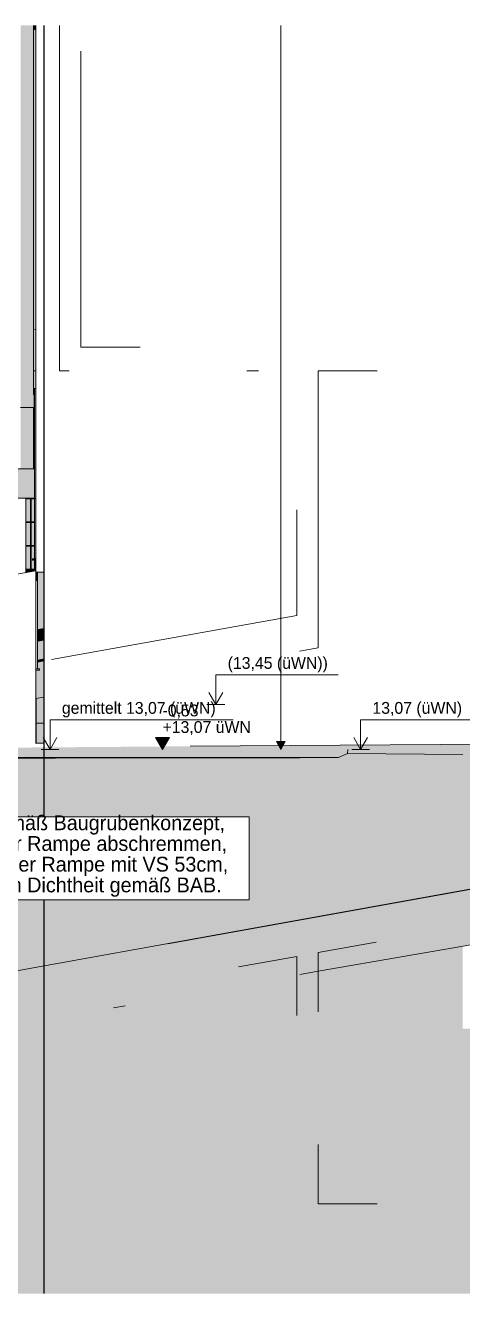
# Model space of a CAD drawing. Header units: metres. Extents: x -14 to 130, y -38 to 4.
# Drawn here: x 111.55 to 115.25, y -37.11 to -26.4 of the extents above; entities that cross this region are included whole.
import ezdxf

# ---------------------------------------------------------------- set-up
doc = ezdxf.new("R2010")
doc.units = ezdxf.units.M
doc.header["$MEASUREMENT"] = 0
doc.set_wipeout_variables(frame=1)
doc.linetypes.add('Schnittlinie', pattern=[0.006, 0.003, -0.0015, 0, -0.0015])
doc.linetypes.add('Wipeout_Contour', pattern=[1, 0, -1])
for name, color, linetype in [('A-Ost_Ansicht Ost PP_2_110 Wand Aussen', 7, 'Continuous'), ('A-Ost_Ansicht Ost PP_2_140 Brüstung', 7, 'Continuous'), ('A-Ost_Ansicht Ost PP_2_140 Geländer transparent', 7, 'Continuous'), ('A-Ost_Ansicht Ost PP_2_210 Decke', 7, 'Continuous'), ('A-Ost_Ansicht Ost PP_2_221 Bodenaufbau - Terrassenbelag', 7, 'Continuous'), ('A-Ost_Ansicht Ost PP_2_240 Unterdämmung', 7, 'Continuous'), ('A-Ost_Ansicht Ost PP_2_330 Dachaufbau', 7, 'Continuous'), ('A-Ost_Ansicht Ost PP_2_420 Rampe', 7, 'Continuous'), ('A-Ost_Ansicht Ost PP_2_611 Entwässerung', 7, 'Continuous'), ('A-Ost_Ansicht Ost PP_2_710 Gelände', 7, 'Continuous'), ('A-Ost_Ansicht Ost PP_2_717 Außen Ausstattung', 7, 'Continuous'), ('A-Ost_Ansicht Ost PP_2_844 Umriss 2D', 7, 'Continuous'), ('A-Ost_Ansicht Ost PP_2_870 Dokumentation allgemein', 7, 'Continuous'), ('A-Ost_Ansicht Ost PP_2_910 Allgemein Bemaßung.x', 7, 'Continuous'), ('A-Ost_Ansicht Ost PP_2_Neubau_840 Baulinien', 7, 'Continuous'), ('A-Ost_Ansicht Ost PP_2_Neubau_844 Umriss 2D', 7, 'Continuous')]:
    doc.layers.add(name, color=color, linetype=linetype)
doc.styles.add('ERSTELLTER_STIL_5', font='')
doc.styles.get('ERSTELLTER_STIL_5').set_extended_font_data('Eurostile')
doc.linetypes.add('GAS', pattern='A,0,[1,415_260415_PP_VA_1_2 -1 KG1.Shx,S=0.186508,R=0,X=0,Y=0],-26.5,0', length=26.5)

msp = doc.modelspace()

# ---------------------------------------------------------------- hatches: boundary and pattern name
at = {"layer": 'A-Ost_Ansicht Ost PP_2_110 Wand Aussen', "linetype": 'Continuous', "lineweight": 0, "true_color": 0x000000}
for points in [[(111.643, -31.005), (111.643, -31.017), (111.643, -31.005)], [(111.644, -31.017), (111.644, -31.091)], [(111.713, -31.017), (111.657, -31.017), (111.657, -31.502), (111.713, -31.492)], [(111.644, -31.844), (111.644, -31.887), (111.644, -32.463), (111.646, -32.463), (111.646, -32.084), (111.644, -32.084), (111.644, -31.844)], [(111.646, -32.084), (111.646, -32.294), (111.649, -32.294), (111.649, -32.083)], [(111.649, -32.083), (111.649, -32.294), (111.713, -32.294), (111.713, -32.072)], [(111.646, -32.463), (111.713, -32.463), (111.713, -32.294), (111.646, -32.294)]]:
    msp.add_hatch(color=18, dxfattribs=at).paths.add_polyline_path(points)
at = {"layer": 'A-Ost_Ansicht Ost PP_2_140 Brüstung', "linetype": 'Continuous', "lineweight": 0, "true_color": 0x000000}
for points in [[(111.644, -26.434), (111.644, -26.396), (111.624, -26.396), (111.624, -26.434)], [(111.624, -29.314), (111.644, -29.314), (111.644, -26.434), (111.624, -26.434)], [(111.632, -30.144), (109.644, -30.144), (109.644, -30.391), (111.632, -30.391)], [(111.558, -30.591), (111.597, -30.591), (111.597, -30.396), (111.558, -30.396)], [(111.632, -30.396), (111.602, -30.396), (111.602, -30.591), (111.632, -30.591)], [(111.597, -30.596), (111.558, -30.596), (111.558, -30.791), (111.597, -30.791)], [(111.602, -30.596), (111.602, -30.791), (111.632, -30.791), (111.632, -30.596)], [(111.597, -30.796), (111.558, -30.796), (111.558, -30.991), (111.597, -30.991)], [(111.602, -30.991), (111.632, -30.991), (111.632, -30.914), (111.614, -30.914), (111.614, -30.904), (111.632, -30.904), (111.632, -30.796), (111.602, -30.796)], [(111.558, -30.996), (111.558, -31.021), (111.597, -31.014), (111.597, -30.996)], [(111.602, -31.013), (111.632, -31.007), (111.632, -30.996), (111.602, -30.996)]]:
    msp.add_hatch(color=18, dxfattribs=at).paths.add_polyline_path(points)
at = {"layer": 'A-Ost_Ansicht Ost PP_2_140 Geländer transparent', "linetype": 'Continuous', "lineweight": 0, "true_color": 0x000000}
for points in [[(111.624, -29.464), (111.624, -29.514), (111.632, -29.514), (111.632, -29.464)], [(111.632, -29.624), (111.624, -29.624), (111.624, -30.144), (111.632, -30.144)]]:
    msp.add_hatch(color=18, dxfattribs=at).paths.add_polyline_path(points)
at = {"layer": 'A-Ost_Ansicht Ost PP_2_221 Bodenaufbau - Terrassenbelag', "linetype": 'Continuous', "lineweight": 0, "true_color": 0x000000}
msp.add_hatch(color=18, dxfattribs=at).paths.add_polyline_path([(111.657, -31.503), (111.713, -31.493), (111.657, -31.502)])
msp.add_hatch(color=18, dxfattribs=at).paths.add_polyline_path([(111.657, -31.503), (111.713, -31.493), (111.657, -31.502)])
at = {"layer": 'A-Ost_Ansicht Ost PP_2_240 Unterdämmung', "linetype": 'Continuous', "lineweight": 0, "true_color": 0x000000}
msp.add_hatch(color=18, dxfattribs=at).paths.add_polyline_path([(111.643, -29.314), (111.624, -29.314), (111.624, -29.464), (111.643, -29.464)])
at = {"layer": 'A-Ost_Ansicht Ost PP_2_330 Dachaufbau', "linetype": 'Continuous', "lineweight": 0, "true_color": 0x000000}
for points in [[(111.657, -31.503), (111.657, -31.604), (111.713, -31.594), (111.713, -31.493)], [(111.657, -31.604), (111.657, -31.757), (111.713, -31.747), (111.713, -31.594)], [(111.657, -31.757), (111.657, -31.772), (111.713, -31.762), (111.713, -31.747)], [(111.657, -31.772), (111.657, -31.777), (111.713, -31.767), (111.713, -31.762)]]:
    msp.add_hatch(color=18, dxfattribs=at).paths.add_polyline_path(points)
at = {"layer": 'A-Ost_Ansicht Ost PP_2_420 Rampe', "linetype": 'Continuous', "lineweight": 0, "true_color": 0x000000}
msp.add_hatch(color=18, dxfattribs=at).paths.add_polyline_path([(111.674, -31.844), (111.644, -31.844), (111.644, -32.084), (111.713, -32.072), (111.713, -31.767), (111.657, -31.777), (111.657, -31.834), (111.674, -31.834)])
at = {"layer": 'A-Ost_Ansicht Ost PP_2_611 Entwässerung', "linetype": 'Continuous', "lineweight": 0, "true_color": 0x000000}
for points in [[(111.624, -29.624), (111.624, -26.396), (111.514, -26.396), (111.514, -29.624)], [(111.624, -29.514), (111.624, -29.624), (111.632, -29.624), (111.632, -29.514)], [(111.514, -30.144), (111.624, -30.144), (111.624, -29.624), (111.514, -29.624)]]:
    msp.add_hatch(color=18, dxfattribs=at).paths.add_polyline_path(points)
at = {"layer": 'A-Ost_Ansicht Ost PP_2_710 Gelände', "linetype": 'Continuous', "lineweight": 0, "true_color": 0x2a2a2a}
msp.add_hatch(color=250, dxfattribs=at).paths.add_polyline_path([(126.714, -32.462), (126.712, -32.462), (126.712, -34.874), (115.252, -34.874), (115.252, -32.559), (114.277, -32.55), (114.202, -32.584), (113.875, -32.586), (109.363, -32.593), (109.23, -32.603), (109.23, -34.424), (95.777, -34.424), (95.777, -34.066), (95.323, -34.135), (93.244, -34.46), (91.749, -34.555), (89.601, -34.691), (89.601, -37.114), (90.919, -37.114), (126.714, -37.114)])
at = {"layer": 'A-Ost_Ansicht Ost PP_2_710 Gelände', "linetype": 'Continuous', "lineweight": 0, "true_color": 0x000000}
msp.add_hatch(color=18, dxfattribs=at).paths.add_polyline_path([(111.662, -32.463), (111.713, -32.466), (111.713, -32.463)])
at = {"layer": 'A-Ost_Ansicht Ost PP_2_717 Außen Ausstattung', "linetype": 'Continuous', "lineweight": 0, "true_color": 0x000000}
for points in [[(111.632, -29.464), (111.632, -30.904), (111.643, -30.904), (111.643, -29.464)], [(111.557, -30.395), (111.598, -30.396)], [(111.557, -30.396), (111.598, -30.396)], [(111.598, -30.396), (111.558, -30.396), (111.597, -30.396)], [(111.597, -30.396), (111.558, -30.396), (111.597, -30.396)], [(111.579, -30.391), (111.632, -30.391)], [(111.58, -30.391), (111.632, -30.392)], [(111.58, -30.392), (111.632, -30.392)], [(111.58, -30.392), (111.632, -30.392)], [(111.581, -30.392), (111.632, -30.392)], [(111.581, -30.392), (111.632, -30.393)], [(111.581, -30.393), (111.632, -30.393)], [(111.581, -30.393), (111.632, -30.394)], [(111.581, -30.394), (111.599, -30.394), (111.6, -30.394), (111.581, -30.394)], [(111.581, -30.394), (111.599, -30.395), (111.599, -30.394)], [(111.581, -30.395), (111.599, -30.395), (111.599, -30.395)], [(111.581, -30.395), (111.598, -30.395), (111.581, -30.395)], [(111.597, -30.396), (111.597, -30.591), (111.597, -30.396)], [(111.597, -30.396), (111.597, -30.591), (111.598, -30.396)], [(111.598, -30.395), (111.598, -30.592)], [(111.599, -30.395), (111.598, -30.395), (111.598, -30.592), (111.599, -30.592)], [(111.598, -30.396), (111.598, -30.592), (111.598, -30.396)], [(111.599, -30.394), (111.599, -30.395), (111.599, -30.593), (111.599, -30.593)], [(111.599, -30.593), (111.6, -30.594), (111.6, -30.394), (111.599, -30.394)], [(111.599, -30.395), (111.599, -30.395), (111.599, -30.592), (111.599, -30.593)], [(111.6, -30.394), (111.6, -30.594), (111.6, -30.593), (111.6, -30.394)], [(111.6, -30.394), (111.6, -30.593), (111.601, -30.593), (111.601, -30.395)], [(111.632, -30.394), (111.6, -30.394), (111.6, -30.394), (111.632, -30.394)], [(111.6, -30.394), (111.601, -30.395), (111.632, -30.395)], [(111.632, -30.395), (111.601, -30.395), (111.632, -30.396)], [(111.601, -30.395), (111.601, -30.593), (111.601, -30.592), (111.601, -30.395)], [(111.601, -30.592), (111.601, -30.592), (111.601, -30.395), (111.601, -30.395)], [(111.601, -30.395), (111.601, -30.592), (111.602, -30.396)], [(111.601, -30.395), (111.601, -30.395), (111.632, -30.395)], [(111.632, -30.395), (111.601, -30.395), (111.601, -30.395), (111.632, -30.395)], [(111.632, -30.396), (111.602, -30.396), (111.632, -30.396)], [(111.602, -30.396), (111.632, -30.396)], [(111.602, -30.396), (111.632, -30.396)], [(111.602, -30.396), (111.602, -30.592), (111.602, -30.396)], [(111.602, -30.592), (111.602, -30.396)], [(111.602, -30.591), (111.602, -30.396)], [(111.598, -30.595), (111.557, -30.595), (111.598, -30.596)], [(111.557, -30.596), (111.598, -30.596)], [(111.598, -30.596), (111.558, -30.596), (111.597, -30.596)], [(111.597, -30.596), (111.558, -30.596), (111.597, -30.596)], [(111.579, -30.591), (111.597, -30.591)], [(111.58, -30.591), (111.598, -30.592)], [(111.58, -30.592), (111.598, -30.592)], [(111.58, -30.592), (111.598, -30.592)], [(111.581, -30.592), (111.599, -30.592), (111.598, -30.592), (111.581, -30.592)], [(111.581, -30.593), (111.599, -30.593), (111.599, -30.592), (111.581, -30.592)], [(111.581, -30.593), (111.599, -30.593), (111.599, -30.593)], [(111.581, -30.594), (111.6, -30.594), (111.599, -30.593), (111.581, -30.593)], [(111.581, -30.594), (111.599, -30.594), (111.6, -30.594), (111.581, -30.594)], [(111.581, -30.594), (111.599, -30.595), (111.599, -30.594)], [(111.581, -30.595), (111.599, -30.595), (111.599, -30.595)], [(111.581, -30.595), (111.598, -30.595), (111.581, -30.595)], [(111.597, -30.596), (111.597, -30.791)], [(111.597, -30.596), (111.597, -30.791), (111.598, -30.596)], [(111.598, -30.596), (111.598, -30.792), (111.598, -30.595)], [(111.599, -30.595), (111.598, -30.595), (111.598, -30.792), (111.599, -30.792)], [(111.598, -30.596), (111.598, -30.792), (111.598, -30.596)], [(111.599, -30.793), (111.599, -30.793), (111.599, -30.594), (111.599, -30.595)], [(111.599, -30.594), (111.599, -30.793), (111.6, -30.794), (111.6, -30.594)], [(111.599, -30.595), (111.599, -30.595), (111.599, -30.792), (111.599, -30.793)], [(111.601, -30.593), (111.6, -30.593), (111.632, -30.593)], [(111.6, -30.593), (111.6, -30.594), (111.632, -30.594)], [(111.6, -30.794), (111.6, -30.793), (111.6, -30.594), (111.6, -30.594)], [(111.6, -30.793), (111.601, -30.793), (111.601, -30.595), (111.6, -30.594)], [(111.6, -30.594), (111.6, -30.594), (111.632, -30.594)], [(111.632, -30.594), (111.6, -30.594), (111.601, -30.595), (111.632, -30.595)], [(111.601, -30.592), (111.632, -30.592), (111.602, -30.592)], [(111.601, -30.592), (111.632, -30.592), (111.601, -30.592)], [(111.601, -30.592), (111.601, -30.593), (111.632, -30.593)], [(111.601, -30.595), (111.632, -30.596)], [(111.601, -30.595), (111.601, -30.793), (111.601, -30.792), (111.601, -30.595)], [(111.601, -30.595), (111.601, -30.792), (111.601, -30.792), (111.601, -30.595)], [(111.601, -30.595), (111.601, -30.595), (111.632, -30.595)], [(111.601, -30.595), (111.601, -30.595), (111.632, -30.595)], [(111.602, -30.596), (111.601, -30.792)], [(111.602, -30.591), (111.632, -30.591), (111.602, -30.591)], [(111.602, -30.592), (111.632, -30.592), (111.602, -30.591)], [(111.602, -30.592), (111.632, -30.592)], [(111.602, -30.596), (111.632, -30.596)], [(111.632, -30.596), (111.602, -30.596), (111.632, -30.596)], [(111.602, -30.596), (111.632, -30.596)], [(111.602, -30.792), (111.602, -30.596)], [(111.602, -30.792), (111.602, -30.596)], [(111.602, -30.596), (111.602, -30.791), (111.602, -30.596)], [(111.598, -30.795), (111.557, -30.795), (111.598, -30.796)], [(111.557, -30.796), (111.598, -30.796)], [(111.558, -30.796), (111.597, -30.796)], [(111.558, -30.796), (111.597, -30.796)], [(111.579, -30.791), (111.597, -30.791)], [(111.58, -30.791), (111.598, -30.792)], [(111.58, -30.792), (111.598, -30.792)], [(111.58, -30.792), (111.598, -30.792)], [(111.581, -30.792), (111.599, -30.792), (111.598, -30.792), (111.581, -30.792)], [(111.581, -30.792), (111.599, -30.793), (111.599, -30.792)], [(111.581, -30.793), (111.599, -30.793), (111.599, -30.793), (111.581, -30.793)], [(111.581, -30.793), (111.6, -30.794), (111.599, -30.793)], [(111.581, -30.794), (111.599, -30.794), (111.6, -30.794)], [(111.581, -30.794), (111.599, -30.795), (111.599, -30.794)], [(111.581, -30.795), (111.599, -30.795), (111.599, -30.795)], [(111.581, -30.795), (111.598, -30.795)], [(111.597, -30.796), (111.597, -30.991), (111.597, -30.796)], [(111.597, -30.796), (111.597, -30.991), (111.598, -30.796)], [(111.598, -30.795), (111.598, -30.992)], [(111.599, -30.795), (111.598, -30.795), (111.598, -30.992), (111.599, -30.992)], [(111.598, -30.796), (111.598, -30.992)], [(111.599, -30.794), (111.599, -30.795), (111.599, -30.993), (111.599, -30.993)], [(111.599, -30.993), (111.6, -30.994), (111.6, -30.794), (111.599, -30.794)], [(111.599, -30.795), (111.599, -30.795), (111.599, -30.992), (111.599, -30.993)], [(111.601, -30.793), (111.6, -30.793), (111.632, -30.793)], [(111.6, -30.793), (111.6, -30.794), (111.632, -30.794)], [(111.6, -30.994), (111.6, -30.993), (111.6, -30.794), (111.6, -30.794)], [(111.6, -30.993), (111.601, -30.993), (111.601, -30.795), (111.6, -30.794)], [(111.6, -30.794), (111.6, -30.794), (111.632, -30.794)], [(111.6, -30.794), (111.601, -30.795), (111.632, -30.795)], [(111.601, -30.792), (111.632, -30.792), (111.602, -30.792)], [(111.601, -30.792), (111.632, -30.792), (111.601, -30.792)], [(111.601, -30.793), (111.632, -30.793), (111.601, -30.792)], [(111.601, -30.795), (111.632, -30.796)], [(111.601, -30.795), (111.601, -30.993), (111.601, -30.992), (111.601, -30.795)], [(111.601, -30.992), (111.601, -30.992), (111.601, -30.795), (111.601, -30.795)], [(111.632, -30.795), (111.601, -30.795), (111.601, -30.795), (111.632, -30.795)], [(111.601, -30.795), (111.601, -30.795), (111.632, -30.795)], [(111.601, -30.992), (111.602, -30.796)], [(111.602, -30.791), (111.632, -30.791)], [(111.602, -30.791), (111.632, -30.792)], [(111.602, -30.792), (111.632, -30.792), (111.602, -30.792)], [(111.602, -30.796), (111.632, -30.796)], [(111.632, -30.796), (111.602, -30.796), (111.632, -30.796)], [(111.632, -30.796), (111.602, -30.796), (111.632, -30.796)], [(111.602, -30.796), (111.602, -30.992), (111.602, -30.796)], [(111.602, -30.796), (111.602, -30.992), (111.602, -30.796)], [(111.602, -30.796), (111.602, -30.991), (111.602, -30.796)], [(111.643, -30.904), (111.614, -30.904), (111.614, -30.914), (111.643, -30.914)], [(111.632, -31.007), (111.643, -31.005), (111.643, -30.914), (111.632, -30.914)], [(111.557, -30.995), (111.598, -30.996)], [(111.557, -30.996), (111.598, -30.996)], [(111.598, -30.996), (111.558, -30.996), (111.597, -30.996)], [(111.558, -30.996), (111.597, -30.996)], [(111.579, -30.991), (111.597, -30.991)], [(111.58, -30.991), (111.598, -30.992)], [(111.58, -30.992), (111.598, -30.992)], [(111.58, -30.992), (111.598, -30.992)], [(111.581, -30.992), (111.599, -30.992), (111.598, -30.992), (111.581, -30.992)], [(111.581, -30.993), (111.599, -30.993), (111.599, -30.992), (111.581, -30.992)], [(111.581, -30.993), (111.599, -30.993), (111.599, -30.993), (111.581, -30.993)], [(111.581, -30.993), (111.6, -30.994), (111.599, -30.993)], [(111.581, -30.994), (111.599, -30.994), (111.6, -30.994)], [(111.581, -30.994), (111.599, -30.995), (111.599, -30.994)], [(111.581, -30.995), (111.599, -30.995), (111.599, -30.995)], [(111.581, -30.995), (111.598, -30.995)], [(111.597, -30.996), (111.597, -31.014), (111.597, -30.996)], [(111.597, -30.996), (111.597, -31.014), (111.598, -30.996)], [(111.598, -30.996), (111.598, -31.013), (111.598, -30.995)], [(111.598, -30.995), (111.598, -31.013), (111.599, -30.995)], [(111.598, -30.996), (111.598, -31.013), (111.598, -30.996)], [(111.599, -30.995), (111.599, -31.013), (111.599, -30.994)], [(111.599, -31.013), (111.6, -30.994), (111.599, -30.994)], [(111.599, -30.995), (111.599, -31.013), (111.599, -30.995)], [(111.601, -30.993), (111.6, -30.993), (111.632, -30.993)], [(111.6, -30.994), (111.632, -30.994), (111.6, -30.993)], [(111.6, -31.013), (111.6, -30.994), (111.6, -30.994)], [(111.6, -30.994), (111.6, -31.013), (111.601, -30.995)], [(111.6, -30.994), (111.6, -30.994), (111.632, -30.994)], [(111.6, -30.994), (111.601, -30.995), (111.632, -30.995)], [(111.601, -30.992), (111.632, -30.992), (111.601, -30.992)], [(111.601, -30.993), (111.632, -30.993), (111.601, -30.992)], [(111.601, -30.995), (111.632, -30.996)], [(111.601, -30.995), (111.601, -31.013), (111.601, -30.995)], [(111.601, -30.995), (111.601, -31.013), (111.601, -30.995)], [(111.601, -30.995), (111.601, -31.013), (111.602, -30.996)], [(111.601, -30.995), (111.601, -30.995), (111.632, -30.995)], [(111.601, -30.995), (111.601, -30.995), (111.632, -30.995)], [(111.602, -30.991), (111.632, -30.991), (111.602, -30.991)], [(111.602, -30.992), (111.632, -30.992), (111.602, -30.991)], [(111.602, -30.992), (111.632, -30.992)], [(111.602, -30.992), (111.632, -30.992)], [(111.632, -30.996), (111.602, -30.996), (111.632, -30.996)], [(111.632, -30.996), (111.602, -30.996), (111.632, -30.996)], [(111.632, -30.996), (111.602, -30.996), (111.632, -30.996)], [(111.602, -30.996), (111.602, -31.013), (111.602, -30.996)], [(111.602, -30.996), (111.602, -31.013), (111.602, -30.996)], [(111.602, -30.996), (111.602, -31.013), (111.602, -30.996)], [(111.644, -31.017), (111.644, -31.091), (111.657, -31.091), (111.657, -31.017)]]:
    msp.add_hatch(color=18, dxfattribs=at).paths.add_polyline_path(points)
at = {"layer": 'A-Ost_Ansicht Ost PP_2_870 Dokumentation allgemein', "linetype": 'Continuous', "lineweight": 0, "true_color": 0x3f3f00}
msp.add_hatch(color=48, dxfattribs=at).paths.add_polyline_path([(105.368, -32.379), (105.377, -35.945), (114.046, -34.385), (122.164, -32.993), (122.164, -32.993), (125.79, -32.792), (126.843, -32.791), (126.844, -32.384), (109.547, -32.514)])
at = {"layer": 'A-Ost_Ansicht Ost PP_2_Neubau_844 Umriss 2D', "linetype": 'Continuous', "lineweight": 13, "true_color": 0xfb0106}
for points in [[(112.714, -32.514), (112.772, -32.414), (112.656, -32.414)], [(113.714, -32.514), (113.752, -32.449), (113.677, -32.449)]]:
    msp.add_hatch(color=1, dxfattribs=at).paths.add_polyline_path(points)

# ---------------------------------------------------------------- linework, layer by layer
at = {"layer": 'A-Ost_Ansicht Ost PP_2_110 Wand Aussen', "color": 7, "linetype": 'Continuous', "lineweight": 18, "ltscale": 1000}
for p, q in [((111.644, -26.396), (111.644, -29.314)), ((111.643, -29.314), (111.644, -29.314)), ((111.643, -31.005), (111.643, -29.314)), ((111.643, -31.005), (107.492, -31.752)), ((111.643, -31.017), (111.643, -31.005)), ((111.643, -31.017), (111.643, -32.466)), ((111.648, -31.017), (111.643, -31.017)), ((111.713, -31.017), (111.648, -31.017)), ((111.713, -31.017), (111.713, -32.466)), ((111.646, -32.463), (111.646, -32.084)), ((111.649, -32.294), (111.646, -32.294)), ((111.713, -32.294), (111.649, -32.294))]:
    msp.add_line(p, q, dxfattribs=at)
at = {"layer": 'A-Ost_Ansicht Ost PP_2_110 Wand Aussen', "color": 7, "linetype": 'Continuous', "lineweight": 13, "ltscale": 1000}
msp.add_line((111.644, -28.964), (111.624, -28.966), dxfattribs=at)
at = {"layer": 'A-Ost_Ansicht Ost PP_2_140 Brüstung', "color": 7, "linetype": 'Continuous', "lineweight": 18, "ltscale": 1000}
for p, q in [((111.643, -29.314), (111.624, -29.314)), ((111.632, -30.144), (109.644, -30.144))]:
    msp.add_line(p, q, dxfattribs=at)
at = {"layer": 'A-Ost_Ansicht Ost PP_2_210 Decke', "color": 7, "linetype": 'Schnittlinie', "lineweight": 13, "ltscale": 1000, "flags": 128}
for points in [[(111.844, -26.396), (111.844, -29.314), (113.849, -29.314), (113.849, -31.383), (110.897, -31.914)], [(112.524, -29.114), (112.024, -29.114), (112.024, -26.434), (112.524, -26.434)], [(114.529, -29.314), (114.029, -29.314), (114.029, -31.655), (113.537, -31.744)], [(113.357, -34.048), (121.714, -32.544), (122.214, -32.519)], [(113.357, -34.048), (106.202, -35.34), (105.375, -35.423)], [(114.029, -34.732), (114.029, -34.232), (114.521, -34.143)], [(113.849, -34.764), (113.849, -34.264), (113.357, -34.353)], [(114.029, -35.854), (114.029, -36.354), (114.529, -36.354)]]:
    msp.add_lwpolyline(points, dxfattribs=at)
at = {"layer": 'A-Ost_Ansicht Ost PP_2_221 Bodenaufbau - Terrassenbelag', "color": 7, "linetype": 'Continuous', "lineweight": 18, "ltscale": 1000}
msp.add_line((111.657, -31.502), (111.713, -31.492), dxfattribs=at)
at = {"layer": 'A-Ost_Ansicht Ost PP_2_240 Unterdämmung', "color": 30, "linetype": 'Continuous', "lineweight": 13, "ltscale": 1000, "true_color": 0xff6400}
msp.add_line((111.624, -29.464), (111.632, -29.464), dxfattribs=at)
at = {"layer": 'A-Ost_Ansicht Ost PP_2_330 Dachaufbau', "color": 253, "linetype": 'Continuous', "lineweight": 13, "ltscale": 1000, "true_color": 0xafcca4}
msp.add_line((111.657, -31.503), (111.713, -31.493), dxfattribs=at)
at = {"layer": 'A-Ost_Ansicht Ost PP_2_420 Rampe', "color": 8, "linetype": 'Continuous', "lineweight": 13, "ltscale": 1000}
for p, q in [((111.657, -31.777), (111.713, -31.767)), ((111.713, -32.072), (111.644, -32.084))]:
    msp.add_line(p, q, dxfattribs=at)
at = {"layer": 'A-Ost_Ansicht Ost PP_2_611 Entwässerung', "color": 7, "linetype": 'Continuous', "lineweight": 18, "ltscale": 1000}
for p, q in [((111.624, -29.514), (111.624, -26.396)), ((111.514, -29.624), (111.624, -29.624)), ((111.624, -30.144), (111.624, -29.624))]:
    msp.add_line(p, q, dxfattribs=at)
at = {"layer": 'A-Ost_Ansicht Ost PP_2_611 Entwässerung', "color": 8, "linetype": 'Continuous', "lineweight": 0, "ltscale": 1000}
for p, q in [((111.624, -29.514), (111.632, -29.514)), ((111.624, -29.624), (111.632, -29.624))]:
    msp.add_line(p, q, dxfattribs=at)
at = {"layer": 'A-Ost_Ansicht Ost PP_2_710 Gelände', "color": 83, "linetype": 'Continuous', "lineweight": 13, "ltscale": 1000, "true_color": 0x89cd89}
for p, q in [((111.713, -32.463), (111.644, -32.463)), ((114.277, -32.55), (114.282, -32.514)), ((114.186, -32.584), (109.404, -32.584)), ((114.186, -32.584), (114.202, -32.584))]:
    msp.add_line(p, q, dxfattribs=at)
at = {"layer": 'A-Ost_Ansicht Ost PP_2_710 Gelände', "color": 7, "linetype": 'Schnittlinie', "lineweight": 13, "ltscale": 1000}
msp.add_line((121.714, -32.544), (106.202, -35.34), dxfattribs=at)
at = {"layer": 'A-Ost_Ansicht Ost PP_2_710 Gelände', "color": 7, "linetype": 'Continuous', "lineweight": 13, "ltscale": 1000, "flags": 128}
msp.add_lwpolyline([(115.252, -32.559), (114.277, -32.55), (114.202, -32.584), (113.875, -32.586), (109.743, -32.592), (109.363, -32.593), (109.23, -32.603)], dxfattribs=at)
at = {"layer": 'A-Ost_Ansicht Ost PP_2_717 Außen Ausstattung', "color": 7, "linetype": 'Continuous', "lineweight": 13, "ltscale": 1000}
for p, q in [((111.632, -29.464), (111.643, -29.464)), ((111.632, -30.904), (111.632, -29.464)), ((105.419, -30.391), (111.632, -30.391)), ((111.554, -30.394), (111.555, -30.394)), ((111.555, -30.394), (111.555, -30.394)), ((111.555, -30.394), (111.556, -30.394)), ((111.556, -30.394), (111.556, -30.394)), ((111.558, -30.396), (111.597, -30.396)), ((111.558, -30.591), (111.558, -30.396)), ((111.597, -30.591), (111.597, -30.396)), ((111.599, -30.394), (111.599, -30.394)), ((111.599, -30.394), (111.6, -30.394)), ((111.6, -30.394), (111.6, -30.394)), ((111.6, -30.394), (111.601, -30.394)), ((111.602, -30.396), (111.632, -30.396)), ((111.602, -30.591), (111.602, -30.396)), ((111.632, -30.394), (111.643, -30.394)), ((111.554, -30.594), (111.555, -30.594)), ((111.555, -30.594), (111.555, -30.594)), ((111.555, -30.594), (111.556, -30.594)), ((111.556, -30.594), (111.556, -30.594)), ((111.558, -30.591), (111.597, -30.591)), ((111.558, -30.596), (111.597, -30.596)), ((111.558, -30.791), (111.558, -30.596)), ((111.597, -30.791), (111.597, -30.596)), ((111.599, -30.594), (111.599, -30.594)), ((111.599, -30.594), (111.6, -30.594)), ((111.6, -30.594), (111.6, -30.594)), ((111.6, -30.594), (111.601, -30.594)), ((111.602, -30.591), (111.632, -30.591)), ((111.602, -30.596), (111.632, -30.596)), ((111.602, -30.791), (111.602, -30.596)), ((111.554, -30.794), (111.555, -30.794)), ((111.555, -30.794), (111.555, -30.794)), ((111.555, -30.794), (111.556, -30.794)), ((111.556, -30.794), (111.556, -30.794)), ((111.558, -30.791), (111.597, -30.791)), ((111.558, -30.796), (111.597, -30.796)), ((111.558, -30.991), (111.558, -30.796)), ((111.597, -30.991), (111.597, -30.796)), ((111.599, -30.794), (111.599, -30.794)), ((111.599, -30.794), (111.6, -30.794)), ((111.6, -30.794), (111.6, -30.794)), ((111.6, -30.794), (111.601, -30.794)), ((111.602, -30.791), (111.632, -30.791)), ((111.602, -30.796), (111.632, -30.796)), ((111.602, -30.991), (111.602, -30.796)), ((111.614, -30.904), (111.643, -30.904)), ((111.614, -30.914), (111.614, -30.904)), ((111.614, -30.914), (111.643, -30.914)), ((111.632, -31.007), (111.632, -30.914)), ((111.554, -30.994), (111.555, -30.994)), ((111.555, -30.994), (111.555, -30.994)), ((111.555, -30.994), (111.556, -30.994)), ((111.556, -30.994), (111.556, -30.994)), ((111.558, -30.991), (111.597, -30.991)), ((111.558, -30.996), (111.597, -30.996)), ((111.558, -31.021), (111.558, -30.996)), ((111.597, -31.014), (111.597, -30.996)), ((111.599, -30.994), (111.599, -30.994)), ((111.599, -30.994), (111.6, -30.994)), ((111.6, -30.994), (111.6, -30.994)), ((111.6, -30.994), (111.601, -30.994)), ((111.602, -30.991), (111.632, -30.991)), ((111.602, -30.996), (111.632, -30.996)), ((111.602, -31.013), (111.602, -30.996)), ((111.657, -31.834), (111.657, -31.017)), ((111.657, -31.834), (111.657, -31.017)), ((111.644, -31.834), (111.674, -31.834)), ((111.644, -31.844), (111.674, -31.844)), ((111.674, -31.844), (111.674, -31.834)), ((111.674, -31.844), (111.674, -31.834))]:
    msp.add_line(p, q, dxfattribs=at)
at = {"layer": 'A-Ost_Ansicht Ost PP_2_870 Dokumentation allgemein', "color": 52, "linetype": 'Schnittlinie', "lineweight": 13, "ltscale": 1000, "true_color": 0xd4d400, "flags": 128}
msp.add_lwpolyline([(105.368, -32.379), (105.377, -35.945), (114.046, -34.385), (122.164, -32.993), (122.164, -32.993), (125.79, -32.792), (126.843, -32.791), (126.844, -32.384), (109.547, -32.514)], close=True, dxfattribs=at)
at = {"layer": 'A-Ost_Ansicht Ost PP_2_910 Allgemein Bemaßung.x', "color": 7, "linetype": 'Continuous', "lineweight": 13, "ltscale": 1000}
for p, q in [((113.165, -32.134), (113.165, -31.884)), ((113.165, -31.884), (114.198, -31.884)), ((113.165, -32.134), (113.107, -32.034)), ((113.223, -32.034), (113.165, -32.134)), ((113.165, -32.134), (113.09, -32.134)), ((113.165, -32.134), (113.24, -32.134)), ((111.763, -32.514), (111.763, -32.264)), ((111.763, -32.264), (113.311, -32.264)), ((114.389, -32.514), (114.389, -32.264)), ((114.389, -32.264), (115.339, -32.264)), ((111.763, -32.514), (111.705, -32.414)), ((111.821, -32.414), (111.763, -32.514)), ((114.389, -32.514), (114.331, -32.414)), ((114.447, -32.414), (114.389, -32.514)), ((111.763, -32.514), (111.688, -32.514)), ((111.763, -32.514), (111.838, -32.514)), ((114.389, -32.514), (114.314, -32.514)), ((114.389, -32.514), (114.464, -32.514))]:
    msp.add_line(p, q, dxfattribs=at)
at = {"layer": 'A-Ost_Ansicht Ost PP_2_Neubau_840 Baulinien', "color": 1, "linetype": 'GAS', "lineweight": 25, "ltscale": 1000, "true_color": 0xfb0106}
msp.add_line((111.714, -37.114), (111.714, -26.396), dxfattribs=at)
at = {"layer": 'A-Ost_Ansicht Ost PP_2_Neubau_844 Umriss 2D', "color": 1, "linetype": 'Continuous', "lineweight": 13, "ltscale": 1000, "true_color": 0xfb0106}
for p, q in [((113.714, -32.449), (113.714, -26.396)), ((112.714, -32.514), (112.656, -32.414)), ((112.656, -32.414), (112.772, -32.414)), ((112.772, -32.414), (112.714, -32.514)), ((113.677, -32.449), (113.752, -32.449)), ((113.714, -32.514), (113.677, -32.449)), ((113.714, -32.514), (113.752, -32.449))]:
    msp.add_line(p, q, dxfattribs=at)

# ---------------------------------------------------------------- texts
at = {"layer": 'A-Ost_Ansicht Ost PP_2_844 Umriss 2D', "color": 1, "linetype": 'Continuous', "lineweight": 13, "true_color": 0xfb0106, "char_height": 0.1, "attachment_point": 7, "style": 'ERSTELLTER_STIL_5'}
for s, insert, width in [('\\A1;{\\pql;\\fEurostile|b0|i0|c0|p0;\\W1.000000;-0,53}', (112.714, -32.254), 0.3375), ('\\A1;{\\pql;\\fEurostile|b0|i0|c0|p0;\\W1.000000;+13,07 üWN}', (112.714, -32.394), 0.85906)]:
    msp.add_mtext(s, dxfattribs=dict(at, insert=insert, width=width))
at = {"layer": 'A-Ost_Ansicht Ost PP_2_910 Allgemein Bemaßung.x', "color": 7, "linetype": 'Continuous', "lineweight": 13, "char_height": 0.1, "attachment_point": 7, "style": 'ERSTELLTER_STIL_5'}
for s, insert, width in [('\\A1;{\\pql;\\fEurostile|b0|i0|c0|p0;\\W1.000000;(13,45 (üWN))}', (113.265, -31.864), 0.93318), ('\\A1;{\\pql;\\fEurostile|b0|i0|c0|p0;\\W1.000000;gemittelt 13,07 (üWN)}', (111.863, -32.244), 1.44778), ('\\A1;{\\pql;\\fEurostile|b0|i0|c0|p0;\\W1.000000;13,07 (üWN)}', (114.489, -32.244), 0.85012)]:
    msp.add_mtext(s, dxfattribs=dict(at, insert=insert, width=width))

# ---------------------------------------------------------------- next in the draw order: wipeouts: each hides what was drawn before it
at = {"color": 254, "linetype": 'Wipeout_Contour', "lineweight": 0, "ltscale": 467.158657}
msp.add_wipeout([(110.346, -33.785), (113.448, -33.785), (113.448, -33.085), (110.346, -33.085)], dxfattribs=at).dxf.layer = 'A-Ost_Ansicht Ost PP_2_870 Dokumentation allgemein'

# ---------------------------------------------------------------- next in the draw order: linework, layer by layer
at = {"layer": 'A-Ost_Ansicht Ost PP_2_870 Dokumentation allgemein', "color": 52, "linetype": 'Continuous', "lineweight": 13, "ltscale": 1000, "true_color": 0xd4d400, "flags": 128}
msp.add_lwpolyline([(110.346, -33.785), (113.448, -33.785), (113.448, -33.085), (110.346, -33.085)], close=True, dxfattribs=at)

# ---------------------------------------------------------------- next in the draw order: texts
at = {"layer": 'A-Ost_Ansicht Ost PP_2_870 Dokumentation allgemein', "color": 7, "linetype": 'Continuous', "lineweight": 13, "char_height": 0.125, "attachment_point": 7, "style": 'ERSTELLTER_STIL_5'}
for s, insert, width in [('\\A1;{\\pql;\\fEurostile|b0|i0|c0|p0;\\W1.000000;Bohrpfähle gemäß Baugrubenkonzept,}', (110.371, -33.235), 2.97061), ('\\A1;{\\pql;\\fEurostile|b0|i0|c0|p0;\\W1.000000;Stärke über der Rampe abschremmen,}', (110.371, -33.41), 3.04835), ('\\A1;{\\pql;\\fEurostile|b0|i0|c0|p0;\\W1.000000;max. Stärke über Rampe mit VS 53cm,}', (110.371, -33.585), 3.05183), ('\\A1;{\\pql;\\fEurostile|b0|i0|c0|p0;\\W1.000000;Anforderung an Dichtheit gemäß BAB.}', (110.371, -33.76), 2.97465)]:
    msp.add_mtext(s, dxfattribs=dict(at, insert=insert, width=width))

doc.saveas('drawing.dxf')
